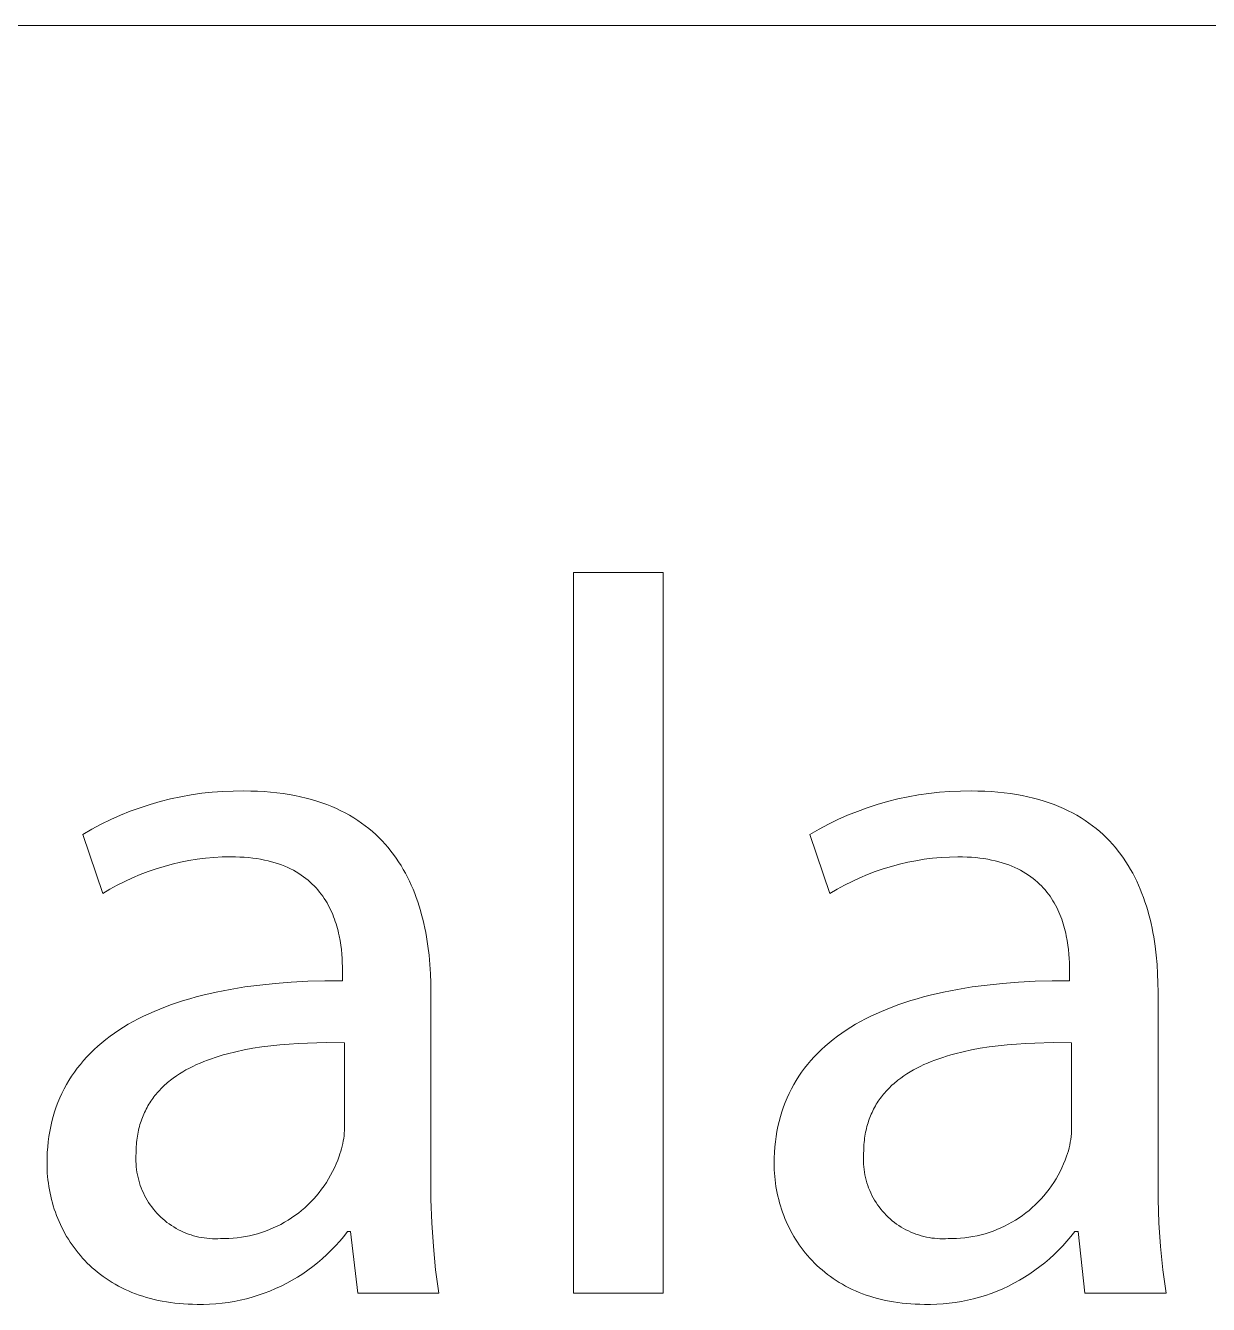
# Model space of a CAD drawing. Header units: millimetres. Extents: x 1287 to 5317, y -239 to 2577.
# Drawn here: x 5024.3 to 5071.3, y -64.7 to -13.8 of the extents above; entities that cross this region are included whole.
import ezdxf

# ---------------------------------------------------------------- set-up
doc = ezdxf.new("R2010")
doc.units = ezdxf.units.MM
doc.header["$MEASUREMENT"] = 0
doc.layers.add('Domyślny', color=7, linetype='Continuous', true_color=0x000000)

msp = doc.modelspace()

# ---------------------------------------------------------------- linework, layer by layer
at = {"layer": 'Domyślny', "color": 18, "lineweight": 15, "true_color": 0x000000}
for p, q in [((3793.964, -13.829), (5317.013, -13.829)), ((5046.044, -35.581), (5049.601, -35.581)), ((5046.044, -64.234), (5046.044, -35.581)), ((5049.601, -35.581), (5049.601, -64.234)), ((5029.216, -44.795), (5029.62, -44.679)), ((5029.62, -44.679), (5030.027, -44.576)), ((5030.027, -44.576), (5030.437, -44.488)), ((5030.437, -44.488), (5030.851, -44.414)), ((5030.851, -44.414), (5031.266, -44.354)), ((5031.266, -44.354), (5031.684, -44.309)), ((5031.684, -44.309), (5032.103, -44.279)), ((5032.103, -44.279), (5032.522, -44.263)), ((5032.522, -44.263), (5032.942, -44.262)), ((5032.942, -44.262), (5033.218, -44.265)), ((5033.218, -44.265), (5033.488, -44.273)), ((5033.488, -44.273), (5033.751, -44.288)), ((5033.751, -44.288), (5034.007, -44.308)), ((5034.007, -44.308), (5034.258, -44.334)), ((5034.258, -44.334), (5034.502, -44.366)), ((5034.502, -44.366), (5034.74, -44.403)), ((5034.74, -44.403), (5034.972, -44.445)), ((5034.972, -44.445), (5035.198, -44.492)), ((5035.198, -44.492), (5035.418, -44.544)), ((5035.418, -44.544), (5035.632, -44.602)), ((5035.632, -44.602), (5035.841, -44.664)), ((5035.841, -44.664), (5036.043, -44.731)), ((5036.043, -44.731), (5036.24, -44.803)), ((5058.117, -44.797), (5058.52, -44.68)), ((5058.52, -44.68), (5058.927, -44.577)), ((5058.927, -44.577), (5059.338, -44.489)), ((5059.338, -44.489), (5059.751, -44.415)), ((5059.751, -44.415), (5060.166, -44.355)), ((5060.166, -44.355), (5060.584, -44.31)), ((5060.584, -44.31), (5061.002, -44.279)), ((5061.002, -44.279), (5061.422, -44.263)), ((5061.422, -44.263), (5061.842, -44.262)), ((5061.842, -44.262), (5062.118, -44.265)), ((5062.118, -44.265), (5062.389, -44.273)), ((5062.389, -44.273), (5062.652, -44.288)), ((5062.652, -44.288), (5062.909, -44.308)), ((5062.909, -44.308), (5063.16, -44.334)), ((5063.16, -44.334), (5063.405, -44.366)), ((5063.405, -44.366), (5063.644, -44.403)), ((5063.644, -44.403), (5063.876, -44.445)), ((5063.876, -44.445), (5064.102, -44.492)), ((5064.102, -44.492), (5064.323, -44.544)), ((5064.323, -44.544), (5064.537, -44.602)), ((5064.537, -44.602), (5064.746, -44.664)), ((5064.746, -44.664), (5064.948, -44.731)), ((5064.948, -44.731), (5065.146, -44.803)), ((5027.651, -45.4), (5028.034, -45.228)), ((5028.034, -45.228), (5028.423, -45.07)), ((5028.423, -45.07), (5028.817, -44.926)), ((5028.817, -44.926), (5029.216, -44.795)), ((5036.24, -44.803), (5036.432, -44.879)), ((5036.432, -44.879), (5036.617, -44.96)), ((5036.617, -44.96), (5036.798, -45.046)), ((5036.798, -45.046), (5036.973, -45.135)), ((5036.973, -45.135), (5037.142, -45.229)), ((5037.142, -45.229), (5037.307, -45.328)), ((5056.551, -45.401), (5056.934, -45.229)), ((5056.934, -45.229), (5057.323, -45.071)), ((5057.323, -45.071), (5057.718, -44.927)), ((5057.718, -44.927), (5058.117, -44.797)), ((5065.146, -44.803), (5065.337, -44.879)), ((5065.337, -44.879), (5065.523, -44.96)), ((5065.523, -44.96), (5065.703, -45.046)), ((5065.703, -45.046), (5065.879, -45.135)), ((5065.879, -45.135), (5066.048, -45.229)), ((5066.048, -45.229), (5066.213, -45.328)), ((5026.904, -45.782), (5027.274, -45.585)), ((5027.274, -45.585), (5027.651, -45.4)), ((5037.307, -45.328), (5037.466, -45.43)), ((5037.466, -45.43), (5037.62, -45.536)), ((5037.62, -45.536), (5037.769, -45.646)), ((5037.769, -45.646), (5037.913, -45.759)), ((5037.913, -45.759), (5038.052, -45.876)), ((5055.804, -45.783), (5056.174, -45.585)), ((5056.174, -45.585), (5056.551, -45.401)), ((5066.213, -45.328), (5066.372, -45.43)), ((5066.372, -45.43), (5066.526, -45.536)), ((5066.526, -45.536), (5066.675, -45.646)), ((5066.675, -45.646), (5066.819, -45.759)), ((5066.819, -45.759), (5066.958, -45.876)), ((5026.54, -45.993), (5026.904, -45.782)), ((5027.332, -48.342), (5026.54, -45.993)), ((5038.052, -45.876), (5038.186, -45.997)), ((5038.186, -45.997), (5038.316, -46.122)), ((5038.316, -46.122), (5038.441, -46.249)), ((5038.441, -46.249), (5038.561, -46.38)), ((5055.44, -45.993), (5055.804, -45.783)), ((5056.232, -48.342), (5055.44, -45.993)), ((5066.958, -45.876), (5067.092, -45.997)), ((5067.092, -45.997), (5067.221, -46.122)), ((5067.221, -46.122), (5067.346, -46.249)), ((5067.346, -46.249), (5067.466, -46.38)), ((5038.561, -46.38), (5038.676, -46.514)), ((5038.676, -46.514), (5038.787, -46.651)), ((5038.787, -46.651), (5038.894, -46.791)), ((5067.466, -46.38), (5067.581, -46.514)), ((5067.581, -46.514), (5067.692, -46.651)), ((5067.692, -46.651), (5067.799, -46.791)), ((5029.774, -47.259), (5029.454, -47.357)), ((5030.098, -47.172), (5029.774, -47.259)), ((5030.424, -47.096), (5030.098, -47.172)), ((5030.753, -47.031), (5030.424, -47.096)), ((5031.083, -46.978), (5030.753, -47.031)), ((5031.416, -46.936), (5031.083, -46.978)), ((5031.749, -46.905), (5031.416, -46.936)), ((5032.084, -46.886), (5031.749, -46.905)), ((5032.419, -46.879), (5032.084, -46.886)), ((5032.603, -46.881), (5032.419, -46.879)), ((5032.783, -46.887), (5032.603, -46.881)), ((5032.958, -46.897), (5032.783, -46.887)), ((5033.127, -46.912), (5032.958, -46.897)), ((5033.292, -46.93), (5033.127, -46.912)), ((5033.452, -46.952), (5033.292, -46.93)), ((5033.607, -46.978), (5033.452, -46.952)), ((5033.758, -47.007), (5033.607, -46.978)), ((5033.903, -47.04), (5033.758, -47.007)), ((5034.045, -47.076), (5033.903, -47.04)), ((5034.181, -47.115), (5034.045, -47.076)), ((5034.314, -47.158), (5034.181, -47.115)), ((5034.442, -47.204), (5034.314, -47.158)), ((5034.565, -47.253), (5034.442, -47.204)), ((5034.685, -47.304), (5034.565, -47.253)), ((5038.894, -46.791), (5038.996, -46.934)), ((5038.996, -46.934), (5039.094, -47.08)), ((5039.094, -47.08), (5039.188, -47.229)), ((5039.188, -47.229), (5039.277, -47.38)), ((5058.675, -47.26), (5058.354, -47.358)), ((5058.998, -47.173), (5058.675, -47.26)), ((5059.324, -47.097), (5058.998, -47.173)), ((5059.653, -47.033), (5059.324, -47.097)), ((5059.983, -46.979), (5059.653, -47.033)), ((5060.316, -46.937), (5059.983, -46.979)), ((5060.649, -46.906), (5060.316, -46.937)), ((5060.984, -46.887), (5060.649, -46.906)), ((5061.318, -46.879), (5060.984, -46.887)), ((5061.503, -46.881), (5061.318, -46.879)), ((5061.683, -46.887), (5061.503, -46.881)), ((5061.858, -46.897), (5061.683, -46.887)), ((5062.027, -46.912), (5061.858, -46.897)), ((5062.192, -46.93), (5062.027, -46.912)), ((5062.352, -46.952), (5062.192, -46.93)), ((5062.507, -46.978), (5062.352, -46.952)), ((5062.658, -47.007), (5062.507, -46.978)), ((5062.803, -47.04), (5062.658, -47.007)), ((5062.944, -47.076), (5062.803, -47.04)), ((5063.081, -47.115), (5062.944, -47.076)), ((5063.213, -47.158), (5063.081, -47.115)), ((5063.341, -47.204), (5063.213, -47.158)), ((5063.465, -47.253), (5063.341, -47.204)), ((5063.584, -47.304), (5063.465, -47.253)), ((5067.799, -46.791), (5067.901, -46.934)), ((5067.901, -46.934), (5067.999, -47.08)), ((5067.999, -47.08), (5068.092, -47.229)), ((5068.092, -47.229), (5068.182, -47.38)), ((5028.516, -47.716), (5028.212, -47.857)), ((5028.825, -47.586), (5028.516, -47.716)), ((5029.137, -47.466), (5028.825, -47.586)), ((5029.454, -47.357), (5029.137, -47.466)), ((5034.8, -47.359), (5034.685, -47.304)), ((5034.911, -47.416), (5034.8, -47.359)), ((5035.018, -47.476), (5034.911, -47.416)), ((5035.122, -47.538), (5035.018, -47.476)), ((5035.221, -47.603), (5035.122, -47.538)), ((5035.317, -47.67), (5035.221, -47.603)), ((5035.409, -47.74), (5035.317, -47.67)), ((5035.497, -47.811), (5035.409, -47.74)), ((5039.277, -47.38), (5039.363, -47.533)), ((5039.363, -47.533), (5039.444, -47.689)), ((5039.444, -47.689), (5039.522, -47.847)), ((5057.416, -47.717), (5057.112, -47.858)), ((5057.725, -47.587), (5057.416, -47.717)), ((5058.038, -47.467), (5057.725, -47.587)), ((5058.354, -47.358), (5058.038, -47.467)), ((5063.7, -47.359), (5063.584, -47.304)), ((5063.811, -47.416), (5063.7, -47.359)), ((5063.918, -47.476), (5063.811, -47.416)), ((5064.021, -47.538), (5063.918, -47.476)), ((5064.121, -47.603), (5064.021, -47.538)), ((5064.217, -47.67), (5064.121, -47.603)), ((5064.308, -47.74), (5064.217, -47.67)), ((5064.397, -47.811), (5064.308, -47.74)), ((5068.182, -47.38), (5068.267, -47.533)), ((5068.267, -47.533), (5068.348, -47.689)), ((5068.348, -47.689), (5068.426, -47.847)), ((5027.62, -48.17), (5027.332, -48.342)), ((5027.913, -48.009), (5027.62, -48.17)), ((5028.212, -47.857), (5027.913, -48.009)), ((5035.582, -47.885), (5035.497, -47.811)), ((5035.663, -47.961), (5035.582, -47.885)), ((5035.741, -48.038), (5035.663, -47.961)), ((5035.815, -48.117), (5035.741, -48.038)), ((5035.886, -48.198), (5035.815, -48.117)), ((5035.954, -48.28), (5035.886, -48.198)), ((5036.019, -48.364), (5035.954, -48.28)), ((5039.522, -47.847), (5039.596, -48.007)), ((5039.596, -48.007), (5039.665, -48.17)), ((5039.665, -48.17), (5039.732, -48.334)), ((5056.52, -48.17), (5056.232, -48.342)), ((5056.813, -48.009), (5056.52, -48.17)), ((5057.112, -47.858), (5056.813, -48.009)), ((5064.481, -47.885), (5064.397, -47.811)), ((5064.563, -47.961), (5064.481, -47.885)), ((5064.64, -48.038), (5064.563, -47.961)), ((5064.715, -48.117), (5064.64, -48.038)), ((5064.786, -48.198), (5064.715, -48.117)), ((5064.854, -48.28), (5064.786, -48.198)), ((5064.919, -48.364), (5064.854, -48.28)), ((5068.426, -47.847), (5068.499, -48.007)), ((5068.499, -48.007), (5068.569, -48.17)), ((5068.569, -48.17), (5068.635, -48.334)), ((5036.081, -48.45), (5036.019, -48.364)), ((5036.139, -48.536), (5036.081, -48.45)), ((5036.195, -48.624), (5036.139, -48.536)), ((5036.248, -48.713), (5036.195, -48.624)), ((5036.298, -48.802), (5036.248, -48.713)), ((5036.346, -48.893), (5036.298, -48.802)), ((5039.732, -48.334), (5039.794, -48.501)), ((5039.794, -48.501), (5039.853, -48.669)), ((5039.853, -48.669), (5039.908, -48.839)), ((5064.981, -48.45), (5064.919, -48.364)), ((5065.039, -48.536), (5064.981, -48.45)), ((5065.095, -48.624), (5065.039, -48.536)), ((5065.148, -48.713), (5065.095, -48.624)), ((5065.198, -48.802), (5065.148, -48.713)), ((5065.246, -48.893), (5065.198, -48.802)), ((5068.635, -48.334), (5068.697, -48.501)), ((5068.697, -48.501), (5068.755, -48.669)), ((5068.755, -48.669), (5068.81, -48.839)), ((5036.39, -48.985), (5036.346, -48.893)), ((5036.433, -49.077), (5036.39, -48.985)), ((5036.472, -49.169), (5036.433, -49.077)), ((5036.51, -49.263), (5036.472, -49.169)), ((5036.545, -49.356), (5036.51, -49.263)), ((5039.908, -48.839), (5039.96, -49.01)), ((5039.96, -49.01), (5040.008, -49.183)), ((5040.008, -49.183), (5040.053, -49.357)), ((5065.29, -48.985), (5065.246, -48.893)), ((5065.333, -49.077), (5065.29, -48.985)), ((5065.372, -49.169), (5065.333, -49.077)), ((5065.41, -49.263), (5065.372, -49.169)), ((5065.445, -49.356), (5065.41, -49.263)), ((5068.81, -48.839), (5068.862, -49.01)), ((5068.862, -49.01), (5068.91, -49.183)), ((5068.91, -49.183), (5068.955, -49.357)), ((5036.577, -49.45), (5036.545, -49.356)), ((5036.608, -49.545), (5036.577, -49.45)), ((5036.636, -49.639), (5036.608, -49.545)), ((5036.662, -49.733), (5036.636, -49.639)), ((5036.686, -49.827), (5036.662, -49.733)), ((5036.709, -49.921), (5036.686, -49.827)), ((5040.053, -49.357), (5040.095, -49.533)), ((5040.095, -49.533), (5040.134, -49.71)), ((5040.134, -49.71), (5040.169, -49.888)), ((5065.477, -49.45), (5065.445, -49.356)), ((5065.508, -49.545), (5065.477, -49.45)), ((5065.536, -49.639), (5065.508, -49.545)), ((5065.562, -49.733), (5065.536, -49.639)), ((5065.586, -49.827), (5065.562, -49.733)), ((5065.609, -49.921), (5065.586, -49.827)), ((5068.955, -49.357), (5068.997, -49.533)), ((5068.997, -49.533), (5069.035, -49.71)), ((5069.035, -49.71), (5069.07, -49.888)), ((5036.729, -50.015), (5036.709, -49.921)), ((5036.765, -50.202), (5036.729, -50.015)), ((5036.794, -50.386), (5036.765, -50.202)), ((5040.169, -49.888), (5040.201, -50.067)), ((5040.201, -50.067), (5040.257, -50.428)), ((5065.629, -50.015), (5065.609, -49.921)), ((5065.664, -50.202), (5065.629, -50.015)), ((5065.693, -50.386), (5065.664, -50.202)), ((5069.07, -49.888), (5069.102, -50.067)), ((5069.102, -50.067), (5069.158, -50.428)), ((5036.816, -50.567), (5036.794, -50.386)), ((5036.834, -50.745), (5036.816, -50.567)), ((5036.847, -50.918), (5036.834, -50.745)), ((5040.257, -50.428), (5040.302, -50.792)), ((5040.302, -50.792), (5040.336, -51.157)), ((5065.716, -50.567), (5065.693, -50.386)), ((5065.734, -50.745), (5065.716, -50.567)), ((5065.746, -50.918), (5065.734, -50.745)), ((5069.158, -50.428), (5069.202, -50.792)), ((5069.202, -50.792), (5069.236, -51.157)), ((5036.855, -51.085), (5036.847, -50.918)), ((5036.859, -51.247), (5036.855, -51.085)), ((5036.861, -51.401), (5036.859, -51.247)), ((5040.336, -51.157), (5040.359, -51.525)), ((5065.755, -51.085), (5065.746, -50.918)), ((5065.759, -51.247), (5065.755, -51.085)), ((5065.761, -51.401), (5065.759, -51.247)), ((5069.236, -51.157), (5069.259, -51.525)), ((5034.191, -51.911), (5034.828, -51.862)), ((5034.828, -51.862), (5035.486, -51.827)), ((5035.486, -51.827), (5036.163, -51.808)), ((5036.163, -51.808), (5036.861, -51.804)), ((5036.861, -51.804), (5036.861, -51.401)), ((5040.359, -51.525), (5040.373, -51.893)), ((5063.094, -51.911), (5063.731, -51.862)), ((5063.731, -51.862), (5064.388, -51.827)), ((5064.388, -51.827), (5065.065, -51.808)), ((5065.065, -51.808), (5065.761, -51.804)), ((5065.761, -51.804), (5065.761, -51.401)), ((5069.259, -51.525), (5069.272, -51.893)), ((5031.309, -52.383), (5031.844, -52.259)), ((5031.844, -52.259), (5032.4, -52.15)), ((5032.4, -52.15), (5032.976, -52.055)), ((5032.976, -52.055), (5033.573, -51.976)), ((5033.573, -51.976), (5034.191, -51.911)), ((5040.373, -51.893), (5040.377, -52.26)), ((5040.377, -52.26), (5040.377, -59.561)), ((5060.215, -52.383), (5060.75, -52.259)), ((5060.75, -52.259), (5061.305, -52.15)), ((5061.305, -52.15), (5061.881, -52.055)), ((5061.881, -52.055), (5062.478, -51.976)), ((5062.478, -51.976), (5063.094, -51.911)), ((5069.272, -51.893), (5069.277, -52.26)), ((5069.277, -52.26), (5069.277, -59.561)), ((5029.603, -52.931), (5029.831, -52.842)), ((5029.831, -52.842), (5030.064, -52.756)), ((5030.064, -52.756), (5030.302, -52.674)), ((5030.302, -52.674), (5030.546, -52.596)), ((5030.546, -52.596), (5030.795, -52.521)), ((5030.795, -52.521), (5031.049, -52.45)), ((5031.049, -52.45), (5031.309, -52.383)), ((5058.509, -52.931), (5058.736, -52.842)), ((5058.736, -52.842), (5058.97, -52.756)), ((5058.97, -52.756), (5059.208, -52.674)), ((5059.208, -52.674), (5059.452, -52.596)), ((5059.452, -52.596), (5059.701, -52.521)), ((5059.701, -52.521), (5059.955, -52.45)), ((5059.955, -52.45), (5060.215, -52.383)), ((5028.546, -53.429), (5028.746, -53.322)), ((5028.746, -53.322), (5028.952, -53.219)), ((5028.952, -53.219), (5029.164, -53.119)), ((5029.164, -53.119), (5029.381, -53.023)), ((5029.381, -53.023), (5029.603, -52.931)), ((5057.451, -53.429), (5057.651, -53.322)), ((5057.651, -53.322), (5057.858, -53.219)), ((5057.858, -53.219), (5058.069, -53.119)), ((5058.069, -53.119), (5058.286, -53.023)), ((5058.286, -53.023), (5058.509, -52.931)), ((5027.625, -54.015), (5027.798, -53.891)), ((5027.798, -53.891), (5027.977, -53.77)), ((5027.977, -53.77), (5028.161, -53.653)), ((5028.161, -53.653), (5028.35, -53.539)), ((5028.35, -53.539), (5028.546, -53.429)), ((5056.53, -54.015), (5056.703, -53.891)), ((5056.703, -53.891), (5056.882, -53.77)), ((5056.882, -53.77), (5057.066, -53.653)), ((5057.066, -53.653), (5057.256, -53.539)), ((5057.256, -53.539), (5057.451, -53.429)), ((5027.14, -54.408), (5027.296, -54.273)), ((5027.296, -54.273), (5027.458, -54.142)), ((5027.458, -54.142), (5027.625, -54.015)), ((5034.011, -54.393), (5033.654, -54.439)), ((5034.372, -54.355), (5034.011, -54.393)), ((5034.737, -54.324), (5034.372, -54.355)), ((5035.104, -54.301), (5034.737, -54.324)), ((5035.472, -54.284), (5035.104, -54.301)), ((5036.209, -54.268), (5035.472, -54.284)), ((5036.941, -54.273), (5036.209, -54.268)), ((5036.941, -57.655), (5036.941, -54.273)), ((5056.044, -54.408), (5056.2, -54.273)), ((5056.2, -54.273), (5056.362, -54.142)), ((5056.362, -54.142), (5056.53, -54.015)), ((5062.919, -54.393), (5062.562, -54.439)), ((5063.279, -54.355), (5062.919, -54.393)), ((5063.643, -54.324), (5063.279, -54.355)), ((5064.009, -54.301), (5063.643, -54.324)), ((5064.376, -54.284), (5064.009, -54.301)), ((5065.111, -54.268), (5064.376, -54.284)), ((5065.841, -54.273), (5065.111, -54.268)), ((5065.841, -57.655), (5065.841, -54.273)), ((5026.572, -54.979), (5026.705, -54.831)), ((5026.705, -54.831), (5026.845, -54.687)), ((5026.845, -54.687), (5026.989, -54.545)), ((5026.989, -54.545), (5027.14, -54.408)), ((5031.649, -54.905), (5031.497, -54.96)), ((5031.805, -54.852), (5031.649, -54.905)), ((5031.963, -54.803), (5031.805, -54.852)), ((5032.123, -54.755), (5031.963, -54.803)), ((5032.285, -54.711), (5032.123, -54.755)), ((5032.617, -54.629), (5032.285, -54.711)), ((5032.956, -54.556), (5032.617, -54.629)), ((5033.302, -54.493), (5032.956, -54.556)), ((5033.654, -54.439), (5033.302, -54.493)), ((5055.475, -54.979), (5055.609, -54.831)), ((5055.609, -54.831), (5055.748, -54.687)), ((5055.748, -54.687), (5055.893, -54.545)), ((5055.893, -54.545), (5056.044, -54.408)), ((5060.561, -54.905), (5060.408, -54.96)), ((5060.716, -54.852), (5060.561, -54.905)), ((5060.873, -54.803), (5060.716, -54.852)), ((5061.034, -54.755), (5060.873, -54.803)), ((5061.196, -54.711), (5061.034, -54.755)), ((5061.527, -54.629), (5061.196, -54.711)), ((5061.866, -54.556), (5061.527, -54.629)), ((5062.211, -54.493), (5061.866, -54.556)), ((5062.562, -54.439), (5062.211, -54.493)), ((5026.206, -55.443), (5026.322, -55.285)), ((5026.322, -55.285), (5026.444, -55.13)), ((5026.444, -55.13), (5026.572, -54.979)), ((5030.641, -55.352), (5030.51, -55.428)), ((5030.776, -55.279), (5030.641, -55.352)), ((5030.914, -55.21), (5030.776, -55.279)), ((5031.055, -55.143), (5030.914, -55.21)), ((5031.199, -55.079), (5031.055, -55.143)), ((5031.347, -55.018), (5031.199, -55.079)), ((5031.497, -54.96), (5031.347, -55.018)), ((5055.108, -55.443), (5055.225, -55.285)), ((5055.225, -55.285), (5055.347, -55.13)), ((5055.347, -55.13), (5055.475, -54.979)), ((5059.554, -55.352), (5059.422, -55.428)), ((5059.688, -55.279), (5059.554, -55.352)), ((5059.826, -55.21), (5059.688, -55.279)), ((5059.967, -55.143), (5059.826, -55.21)), ((5060.111, -55.079), (5059.967, -55.143)), ((5060.258, -55.018), (5060.111, -55.079)), ((5060.408, -54.96), (5060.258, -55.018)), ((5025.892, -55.937), (5025.991, -55.769)), ((5025.991, -55.769), (5026.095, -55.605)), ((5026.095, -55.605), (5026.206, -55.443)), ((5029.854, -55.903), (5029.8, -55.951)), ((5029.909, -55.855), (5029.854, -55.903)), ((5029.964, -55.809), (5029.909, -55.855)), ((5030.021, -55.763), (5029.964, -55.809)), ((5030.138, -55.674), (5030.021, -55.763)), ((5030.258, -55.589), (5030.138, -55.674)), ((5030.382, -55.507), (5030.258, -55.589)), ((5030.51, -55.428), (5030.382, -55.507)), ((5054.794, -55.937), (5054.893, -55.769)), ((5054.893, -55.769), (5054.998, -55.605)), ((5054.998, -55.605), (5055.108, -55.443)), ((5058.767, -55.903), (5058.713, -55.951)), ((5058.821, -55.855), (5058.767, -55.903)), ((5058.877, -55.809), (5058.821, -55.855)), ((5058.934, -55.763), (5058.877, -55.809)), ((5059.05, -55.674), (5058.934, -55.763)), ((5059.171, -55.589), (5059.05, -55.674)), ((5059.295, -55.507), (5059.171, -55.589)), ((5059.422, -55.428), (5059.295, -55.507)), ((5025.63, -56.461), (5025.712, -56.283)), ((5025.712, -56.283), (5025.799, -56.108)), ((5025.799, -56.108), (5025.892, -55.937)), ((5029.365, -56.425), (5029.323, -56.482)), ((5029.409, -56.368), (5029.365, -56.425)), ((5029.454, -56.313), (5029.409, -56.368)), ((5029.5, -56.259), (5029.454, -56.313)), ((5029.547, -56.205), (5029.5, -56.259)), ((5029.596, -56.152), (5029.547, -56.205)), ((5029.645, -56.101), (5029.596, -56.152)), ((5029.696, -56.05), (5029.645, -56.101)), ((5029.747, -56), (5029.696, -56.05)), ((5029.8, -55.951), (5029.747, -56)), ((5054.532, -56.461), (5054.613, -56.283)), ((5054.613, -56.283), (5054.7, -56.108)), ((5054.7, -56.108), (5054.794, -55.937)), ((5058.279, -56.425), (5058.236, -56.482)), ((5058.322, -56.368), (5058.279, -56.425)), ((5058.367, -56.313), (5058.322, -56.368)), ((5058.413, -56.259), (5058.367, -56.313)), ((5058.46, -56.205), (5058.413, -56.259)), ((5058.509, -56.152), (5058.46, -56.205)), ((5058.558, -56.101), (5058.509, -56.152)), ((5058.609, -56.05), (5058.558, -56.101)), ((5058.66, -56), (5058.609, -56.05)), ((5058.713, -55.951), (5058.66, -56)), ((5025.422, -57.014), (5025.486, -56.826)), ((5025.486, -56.826), (5025.555, -56.642)), ((5025.555, -56.642), (5025.63, -56.461)), ((5029.059, -56.909), (5029.026, -56.973)), ((5029.093, -56.845), (5029.059, -56.909)), ((5029.128, -56.782), (5029.093, -56.845)), ((5029.164, -56.72), (5029.128, -56.782)), ((5029.202, -56.659), (5029.164, -56.72)), ((5029.241, -56.599), (5029.202, -56.659)), ((5029.281, -56.54), (5029.241, -56.599)), ((5029.323, -56.482), (5029.281, -56.54)), ((5054.323, -57.014), (5054.387, -56.826)), ((5054.387, -56.826), (5054.456, -56.642)), ((5054.456, -56.642), (5054.532, -56.461)), ((5057.972, -56.909), (5057.939, -56.973)), ((5058.006, -56.845), (5057.972, -56.909)), ((5058.041, -56.782), (5058.006, -56.845)), ((5058.078, -56.72), (5058.041, -56.782)), ((5058.115, -56.659), (5058.078, -56.72)), ((5058.154, -56.599), (5058.115, -56.659)), ((5058.194, -56.54), (5058.154, -56.599)), ((5058.236, -56.482), (5058.194, -56.54)), ((5025.267, -57.596), (5025.313, -57.398)), ((5025.313, -57.398), (5025.365, -57.204)), ((5025.365, -57.204), (5025.422, -57.014)), ((5028.834, -57.455), (5028.812, -57.528)), ((5028.857, -57.383), (5028.834, -57.455)), ((5028.882, -57.313), (5028.857, -57.383)), ((5028.908, -57.243), (5028.882, -57.313)), ((5028.936, -57.174), (5028.908, -57.243)), ((5028.964, -57.106), (5028.936, -57.174)), ((5028.994, -57.039), (5028.964, -57.106)), ((5029.026, -56.973), (5028.994, -57.039)), ((5054.168, -57.596), (5054.213, -57.398)), ((5054.213, -57.398), (5054.265, -57.204)), ((5054.265, -57.204), (5054.323, -57.014)), ((5057.747, -57.455), (5057.726, -57.528)), ((5057.771, -57.383), (5057.747, -57.455)), ((5057.795, -57.313), (5057.771, -57.383)), ((5057.821, -57.243), (5057.795, -57.313)), ((5057.849, -57.174), (5057.821, -57.243)), ((5057.878, -57.106), (5057.849, -57.174)), ((5057.908, -57.039), (5057.878, -57.106)), ((5057.939, -56.973), (5057.908, -57.039)), ((5025.194, -58), (5025.228, -57.796)), ((5025.228, -57.796), (5025.267, -57.596)), ((5028.724, -57.909), (5028.711, -57.988)), ((5028.739, -57.831), (5028.724, -57.909)), ((5028.755, -57.753), (5028.739, -57.831)), ((5028.773, -57.677), (5028.755, -57.753)), ((5028.792, -57.602), (5028.773, -57.677)), ((5028.812, -57.528), (5028.792, -57.602)), ((5036.922, -57.969), (5036.932, -57.865)), ((5036.932, -57.865), (5036.938, -57.76)), ((5036.938, -57.76), (5036.941, -57.655)), ((5054.094, -58), (5054.128, -57.796)), ((5054.128, -57.796), (5054.168, -57.596)), ((5057.638, -57.909), (5057.624, -57.988)), ((5057.652, -57.831), (5057.638, -57.909)), ((5057.668, -57.753), (5057.652, -57.831)), ((5057.686, -57.677), (5057.668, -57.753)), ((5057.705, -57.602), (5057.686, -57.677)), ((5057.726, -57.528), (5057.705, -57.602)), ((5065.818, -58), (5065.83, -57.885)), ((5065.83, -57.885), (5065.837, -57.77)), ((5065.837, -57.77), (5065.841, -57.655)), ((5025.13, -58.629), (5025.145, -58.416)), ((5025.145, -58.416), (5025.167, -58.206)), ((5025.167, -58.206), (5025.194, -58)), ((5028.668, -58.401), (5028.664, -58.487)), ((5028.674, -58.316), (5028.668, -58.401)), ((5028.681, -58.232), (5028.674, -58.316)), ((5028.689, -58.15), (5028.681, -58.232)), ((5028.699, -58.068), (5028.689, -58.15)), ((5028.711, -57.988), (5028.699, -58.068)), ((5036.824, -58.484), (5036.85, -58.382)), ((5036.85, -58.382), (5036.873, -58.28)), ((5036.873, -58.28), (5036.893, -58.177)), ((5036.893, -58.177), (5036.909, -58.073)), ((5036.909, -58.073), (5036.922, -57.969)), ((5054.03, -58.629), (5054.045, -58.416)), ((5054.045, -58.416), (5054.067, -58.206)), ((5054.067, -58.206), (5054.094, -58)), ((5057.581, -58.401), (5057.577, -58.487)), ((5057.587, -58.316), (5057.581, -58.401)), ((5057.594, -58.232), (5057.587, -58.316)), ((5057.603, -58.15), (5057.594, -58.232)), ((5057.613, -58.068), (5057.603, -58.15)), ((5057.624, -57.988), (5057.613, -58.068)), ((5065.709, -58.563), (5065.738, -58.452)), ((5065.738, -58.452), (5065.763, -58.34)), ((5065.763, -58.34), (5065.785, -58.227)), ((5065.785, -58.227), (5065.804, -58.114)), ((5065.804, -58.114), (5065.818, -58)), ((5025.118, -59.065), (5025.121, -58.845)), ((5025.121, -58.845), (5025.13, -58.629)), ((5028.654, -58.77), (5028.651, -58.878)), ((5028.651, -58.878), (5028.652, -58.986)), ((5028.661, -58.662), (5028.654, -58.77)), ((5028.662, -58.574), (5028.661, -58.662)), ((5028.664, -58.487), (5028.662, -58.574)), ((5036.608, -59.092), (5036.67, -58.939)), ((5036.67, -58.939), (5036.727, -58.783)), ((5036.727, -58.783), (5036.762, -58.684)), ((5036.762, -58.684), (5036.795, -58.584)), ((5036.795, -58.584), (5036.824, -58.484)), ((5054.018, -59.065), (5054.021, -58.845)), ((5054.021, -58.845), (5054.03, -58.629)), ((5057.567, -58.77), (5057.564, -58.878)), ((5057.564, -58.878), (5057.565, -58.987)), ((5057.574, -58.662), (5057.567, -58.77)), ((5057.575, -58.574), (5057.574, -58.662)), ((5057.577, -58.487), (5057.575, -58.574)), ((5065.521, -59.092), (5065.583, -58.938)), ((5065.583, -58.938), (5065.64, -58.783)), ((5065.64, -58.783), (5065.676, -58.674)), ((5065.676, -58.674), (5065.709, -58.563)), ((5025.119, -59.197), (5025.118, -59.065)), ((5025.124, -59.33), (5025.119, -59.197)), ((5025.131, -59.462), (5025.124, -59.33)), ((5025.141, -59.594), (5025.131, -59.462)), ((5028.652, -58.986), (5028.657, -59.095)), ((5028.657, -59.095), (5028.665, -59.203)), ((5028.665, -59.203), (5028.677, -59.31)), ((5028.677, -59.31), (5028.692, -59.417)), ((5028.692, -59.417), (5028.712, -59.524)), ((5036.391, -59.54), (5036.468, -59.393)), ((5036.468, -59.393), (5036.541, -59.244)), ((5036.541, -59.244), (5036.608, -59.092)), ((5054.019, -59.197), (5054.018, -59.065)), ((5054.024, -59.33), (5054.019, -59.197)), ((5054.031, -59.462), (5054.024, -59.33)), ((5054.041, -59.594), (5054.031, -59.462)), ((5057.565, -58.987), (5057.569, -59.095)), ((5057.569, -59.095), (5057.577, -59.203)), ((5057.577, -59.203), (5057.589, -59.311)), ((5057.589, -59.311), (5057.604, -59.418)), ((5057.604, -59.418), (5057.623, -59.524)), ((5065.303, -59.539), (5065.381, -59.393)), ((5065.381, -59.393), (5065.453, -59.244)), ((5065.453, -59.244), (5065.521, -59.092)), ((5025.155, -59.726), (5025.141, -59.594)), ((5025.171, -59.857), (5025.155, -59.726)), ((5025.19, -59.988), (5025.171, -59.857)), ((5025.213, -60.119), (5025.19, -59.988)), ((5028.712, -59.524), (5028.735, -59.63)), ((5028.735, -59.63), (5028.761, -59.735)), ((5028.761, -59.735), (5028.791, -59.839)), ((5028.791, -59.839), (5028.825, -59.941)), ((5028.825, -59.941), (5028.862, -60.043)), ((5036.033, -60.098), (5036.129, -59.963)), ((5036.129, -59.963), (5036.221, -59.825)), ((5036.221, -59.825), (5036.309, -59.684)), ((5036.309, -59.684), (5036.391, -59.54)), ((5040.377, -59.561), (5040.378, -60.498)), ((5054.055, -59.726), (5054.041, -59.594)), ((5054.071, -59.857), (5054.055, -59.726)), ((5054.09, -59.988), (5054.071, -59.857)), ((5054.112, -60.119), (5054.09, -59.988)), ((5057.623, -59.524), (5057.646, -59.63)), ((5057.646, -59.63), (5057.673, -59.735)), ((5057.673, -59.735), (5057.703, -59.84)), ((5057.703, -59.84), (5057.736, -59.943)), ((5057.736, -59.943), (5057.773, -60.044)), ((5064.944, -60.096), (5065.041, -59.962)), ((5065.041, -59.962), (5065.133, -59.824)), ((5065.133, -59.824), (5065.221, -59.683)), ((5065.221, -59.683), (5065.303, -59.539)), ((5069.277, -59.561), (5069.277, -60.499)), ((5025.238, -60.248), (5025.213, -60.119)), ((5025.266, -60.378), (5025.238, -60.248)), ((5025.297, -60.506), (5025.266, -60.378)), ((5025.331, -60.634), (5025.297, -60.506)), ((5028.862, -60.043), (5028.903, -60.143)), ((5028.903, -60.143), (5028.947, -60.242)), ((5028.947, -60.242), (5028.994, -60.34)), ((5028.994, -60.34), (5029.045, -60.435)), ((5029.045, -60.435), (5029.099, -60.529)), ((5035.602, -60.602), (5035.716, -60.481)), ((5035.716, -60.481), (5035.826, -60.357)), ((5035.826, -60.357), (5035.932, -60.229)), ((5035.932, -60.229), (5036.033, -60.098)), ((5040.378, -60.498), (5040.41, -61.435)), ((5054.138, -60.248), (5054.112, -60.119)), ((5054.166, -60.378), (5054.138, -60.248)), ((5054.197, -60.506), (5054.166, -60.378)), ((5054.231, -60.634), (5054.197, -60.506)), ((5057.773, -60.044), (5057.814, -60.145)), ((5057.814, -60.145), (5057.858, -60.244)), ((5057.858, -60.244), (5057.905, -60.341)), ((5057.905, -60.341), (5057.956, -60.437)), ((5057.956, -60.437), (5058.01, -60.531)), ((5064.513, -60.6), (5064.628, -60.479)), ((5064.628, -60.479), (5064.738, -60.355)), ((5064.738, -60.355), (5064.843, -60.228)), ((5064.843, -60.228), (5064.944, -60.096)), ((5069.277, -60.499), (5069.31, -61.435)), ((5025.368, -60.761), (5025.331, -60.634)), ((5025.408, -60.887), (5025.368, -60.761)), ((5025.45, -61.012), (5025.408, -60.887)), ((5025.496, -61.136), (5025.45, -61.012)), ((5029.099, -60.529), (5029.156, -60.621)), ((5029.156, -60.621), (5029.217, -60.711)), ((5029.217, -60.711), (5029.28, -60.799)), ((5029.28, -60.799), (5029.346, -60.884)), ((5029.346, -60.884), (5029.415, -60.967)), ((5029.415, -60.967), (5029.488, -61.048)), ((5035.107, -61.042), (5035.236, -60.939)), ((5035.236, -60.939), (5035.362, -60.831)), ((5035.362, -60.831), (5035.484, -60.718)), ((5035.484, -60.718), (5035.602, -60.602)), ((5054.268, -60.761), (5054.231, -60.634)), ((5054.307, -60.887), (5054.268, -60.761)), ((5054.35, -61.012), (5054.307, -60.887)), ((5054.396, -61.136), (5054.35, -61.012)), ((5058.01, -60.531), (5058.067, -60.623)), ((5058.067, -60.623), (5058.127, -60.713)), ((5058.127, -60.713), (5058.191, -60.801)), ((5058.191, -60.801), (5058.257, -60.886)), ((5058.257, -60.886), (5058.326, -60.97)), ((5058.326, -60.97), (5058.398, -61.051)), ((5064.018, -61.04), (5064.148, -60.936)), ((5064.148, -60.936), (5064.273, -60.828)), ((5064.273, -60.828), (5064.395, -60.716)), ((5064.395, -60.716), (5064.513, -60.6)), ((5025.545, -61.259), (5025.496, -61.136)), ((5025.596, -61.381), (5025.545, -61.259)), ((5025.651, -61.501), (5025.596, -61.381)), ((5025.708, -61.62), (5025.651, -61.501)), ((5029.488, -61.048), (5029.562, -61.127)), ((5029.562, -61.127), (5029.64, -61.202)), ((5029.64, -61.202), (5029.72, -61.275)), ((5029.72, -61.275), (5029.802, -61.345)), ((5029.802, -61.345), (5029.887, -61.413)), ((5029.887, -61.413), (5029.974, -61.477)), ((5029.974, -61.477), (5030.063, -61.538)), ((5034.263, -61.567), (5034.411, -61.492)), ((5034.411, -61.492), (5034.556, -61.411)), ((5034.556, -61.411), (5034.698, -61.326)), ((5034.698, -61.326), (5034.838, -61.236)), ((5034.838, -61.236), (5034.974, -61.142)), ((5034.974, -61.142), (5035.107, -61.042)), ((5040.41, -61.435), (5040.472, -62.37)), ((5054.445, -61.259), (5054.396, -61.136)), ((5054.496, -61.381), (5054.445, -61.259)), ((5054.551, -61.501), (5054.496, -61.381)), ((5054.608, -61.62), (5054.551, -61.501)), ((5058.398, -61.051), (5058.473, -61.129)), ((5058.473, -61.129), (5058.551, -61.205)), ((5058.551, -61.205), (5058.631, -61.278)), ((5058.631, -61.278), (5058.713, -61.348)), ((5058.713, -61.348), (5058.798, -61.415)), ((5058.798, -61.415), (5058.885, -61.48)), ((5058.885, -61.48), (5058.974, -61.541)), ((5063.175, -61.564), (5063.323, -61.489)), ((5063.323, -61.489), (5063.468, -61.409)), ((5063.468, -61.409), (5063.61, -61.324)), ((5063.61, -61.324), (5063.749, -61.234)), ((5063.749, -61.234), (5063.885, -61.139)), ((5063.885, -61.139), (5064.018, -61.04)), ((5069.31, -61.435), (5069.374, -62.371)), ((5025.768, -61.738), (5025.708, -61.62)), ((5025.832, -61.855), (5025.768, -61.738)), ((5025.898, -61.97), (5025.832, -61.855)), ((5025.967, -62.084), (5025.898, -61.97)), ((5030.063, -61.538), (5030.154, -61.597)), ((5030.154, -61.597), (5030.247, -61.652)), ((5030.247, -61.652), (5030.342, -61.704)), ((5030.342, -61.704), (5030.439, -61.752)), ((5030.439, -61.752), (5030.537, -61.798)), ((5030.537, -61.798), (5030.637, -61.839)), ((5030.637, -61.839), (5030.739, -61.878)), ((5030.739, -61.878), (5030.841, -61.913)), ((5030.841, -61.913), (5030.945, -61.944)), ((5030.945, -61.944), (5031.049, -61.972)), ((5031.049, -61.972), (5031.155, -61.996)), ((5031.155, -61.996), (5031.261, -62.017)), ((5031.261, -62.017), (5031.368, -62.034)), ((5032.513, -62.044), (5032.678, -62.028)), ((5032.678, -62.028), (5032.843, -62.007)), ((5032.843, -62.007), (5033.006, -61.98)), ((5033.006, -61.98), (5033.169, -61.947)), ((5033.169, -61.947), (5033.33, -61.909)), ((5033.33, -61.909), (5033.49, -61.865)), ((5033.49, -61.865), (5033.649, -61.816)), ((5033.649, -61.816), (5033.805, -61.762)), ((5033.805, -61.762), (5033.96, -61.702)), ((5033.96, -61.702), (5034.113, -61.637)), ((5034.113, -61.637), (5034.263, -61.567)), ((5036.911, -61.97), (5036.753, -62.158)), ((5037.062, -61.776), (5036.911, -61.97)), ((5037.183, -61.776), (5037.062, -61.776)), ((5037.465, -64.231), (5037.183, -61.776)), ((5054.668, -61.738), (5054.608, -61.62)), ((5054.732, -61.855), (5054.668, -61.738)), ((5054.798, -61.97), (5054.732, -61.855)), ((5054.867, -62.084), (5054.798, -61.97)), ((5058.974, -61.541), (5059.066, -61.599)), ((5059.066, -61.599), (5059.159, -61.654)), ((5059.159, -61.654), (5059.254, -61.706)), ((5059.254, -61.706), (5059.351, -61.755)), ((5059.351, -61.755), (5059.449, -61.8)), ((5059.449, -61.8), (5059.549, -61.842)), ((5059.549, -61.842), (5059.651, -61.88)), ((5059.651, -61.88), (5059.753, -61.915)), ((5059.753, -61.915), (5059.857, -61.946)), ((5059.857, -61.946), (5059.962, -61.974)), ((5059.962, -61.974), (5060.067, -61.998)), ((5060.067, -61.998), (5060.174, -62.018)), ((5060.174, -62.018), (5060.281, -62.035)), ((5061.426, -62.043), (5061.591, -62.027)), ((5061.591, -62.027), (5061.756, -62.005)), ((5061.756, -62.005), (5061.919, -61.978)), ((5061.919, -61.978), (5062.082, -61.945)), ((5062.082, -61.945), (5062.243, -61.907)), ((5062.243, -61.907), (5062.403, -61.863)), ((5062.403, -61.863), (5062.561, -61.814)), ((5062.561, -61.814), (5062.718, -61.759)), ((5062.718, -61.759), (5062.872, -61.7)), ((5062.872, -61.7), (5063.025, -61.635)), ((5063.025, -61.635), (5063.175, -61.564)), ((5065.811, -61.97), (5065.653, -62.159)), ((5065.962, -61.776), (5065.811, -61.97)), ((5066.096, -61.776), (5065.962, -61.776)), ((5066.365, -64.231), (5066.096, -61.776)), ((5026.039, -62.196), (5025.967, -62.084)), ((5026.114, -62.307), (5026.039, -62.196)), ((5026.192, -62.415), (5026.114, -62.307)), ((5026.272, -62.522), (5026.192, -62.415)), ((5026.356, -62.627), (5026.272, -62.522)), ((5031.368, -62.034), (5031.475, -62.047)), ((5031.475, -62.047), (5031.583, -62.056)), ((5031.583, -62.056), (5031.691, -62.062)), ((5031.691, -62.062), (5031.8, -62.064)), ((5031.8, -62.064), (5031.908, -62.063)), ((5031.908, -62.063), (5032.016, -62.057)), ((5032.016, -62.057), (5032.182, -62.059)), ((5032.182, -62.059), (5032.348, -62.054)), ((5032.348, -62.054), (5032.513, -62.044)), ((5036.418, -62.519), (5036.242, -62.691)), ((5036.588, -62.342), (5036.418, -62.519)), ((5036.753, -62.158), (5036.588, -62.342)), ((5040.472, -62.37), (5040.564, -63.302)), ((5054.939, -62.196), (5054.867, -62.084)), ((5055.014, -62.307), (5054.939, -62.196)), ((5055.092, -62.415), (5055.014, -62.307)), ((5055.172, -62.522), (5055.092, -62.415)), ((5055.256, -62.627), (5055.172, -62.522)), ((5060.281, -62.035), (5060.388, -62.048)), ((5060.388, -62.048), (5060.496, -62.057)), ((5060.496, -62.057), (5060.604, -62.063)), ((5060.604, -62.063), (5060.713, -62.065)), ((5060.713, -62.065), (5060.821, -62.063)), ((5060.821, -62.063), (5060.929, -62.057)), ((5060.929, -62.057), (5061.095, -62.058)), ((5061.095, -62.058), (5061.261, -62.053)), ((5061.261, -62.053), (5061.426, -62.043)), ((5065.319, -62.52), (5065.143, -62.692)), ((5065.489, -62.342), (5065.319, -62.52)), ((5065.653, -62.159), (5065.489, -62.342)), ((5069.374, -62.371), (5069.471, -63.303)), ((5026.443, -62.731), (5026.356, -62.627)), ((5026.532, -62.832), (5026.443, -62.731)), ((5026.624, -62.931), (5026.532, -62.832)), ((5026.719, -63.029), (5026.624, -62.931)), ((5026.817, -63.124), (5026.719, -63.029)), ((5035.873, -63.017), (5035.68, -63.17)), ((5036.06, -62.857), (5035.873, -63.017)), ((5036.242, -62.691), (5036.06, -62.857)), ((5055.342, -62.731), (5055.256, -62.627)), ((5055.432, -62.832), (5055.342, -62.731)), ((5055.524, -62.931), (5055.432, -62.832)), ((5055.619, -63.029), (5055.524, -62.931)), ((5055.717, -63.124), (5055.619, -63.029)), ((5064.773, -63.018), (5064.581, -63.172)), ((5064.961, -62.858), (5064.773, -63.018)), ((5065.143, -62.692), (5064.961, -62.858)), ((5026.918, -63.217), (5026.817, -63.124)), ((5027.022, -63.307), (5026.918, -63.217)), ((5027.129, -63.396), (5027.022, -63.307)), ((5027.239, -63.482), (5027.129, -63.396)), ((5027.351, -63.565), (5027.239, -63.482)), ((5035.279, -63.456), (5035.072, -63.589)), ((5035.482, -63.316), (5035.279, -63.456)), ((5035.68, -63.17), (5035.482, -63.316)), ((5040.564, -63.302), (5040.686, -64.231)), ((5055.818, -63.217), (5055.717, -63.124)), ((5055.922, -63.307), (5055.818, -63.217)), ((5056.029, -63.396), (5055.922, -63.307)), ((5056.138, -63.482), (5056.029, -63.396)), ((5056.251, -63.565), (5056.138, -63.482)), ((5064.18, -63.458), (5063.973, -63.591)), ((5064.383, -63.318), (5064.18, -63.458)), ((5064.581, -63.172), (5064.383, -63.318)), ((5069.471, -63.303), (5069.599, -64.231)), ((5027.466, -63.646), (5027.351, -63.565)), ((5027.585, -63.724), (5027.466, -63.646)), ((5027.706, -63.8), (5027.585, -63.724)), ((5027.83, -63.873), (5027.706, -63.8)), ((5027.956, -63.944), (5027.83, -63.873)), ((5028.086, -64.011), (5027.956, -63.944)), ((5028.219, -64.076), (5028.086, -64.011)), ((5034.202, -64.048), (5033.975, -64.145)), ((5034.425, -63.945), (5034.202, -64.048)), ((5034.645, -63.833), (5034.425, -63.945)), ((5034.861, -63.715), (5034.645, -63.833)), ((5035.072, -63.589), (5034.861, -63.715)), ((5056.366, -63.646), (5056.251, -63.565)), ((5056.484, -63.724), (5056.366, -63.646)), ((5056.606, -63.8), (5056.484, -63.724)), ((5056.729, -63.873), (5056.606, -63.8)), ((5056.856, -63.944), (5056.729, -63.873)), ((5056.986, -64.011), (5056.856, -63.944)), ((5057.118, -64.076), (5056.986, -64.011)), ((5063.103, -64.051), (5062.876, -64.147)), ((5063.326, -63.947), (5063.103, -64.051)), ((5063.546, -63.836), (5063.326, -63.947)), ((5063.762, -63.717), (5063.546, -63.836)), ((5063.973, -63.591), (5063.762, -63.717)), ((5028.354, -64.137), (5028.219, -64.076)), ((5028.492, -64.196), (5028.354, -64.137)), ((5028.633, -64.252), (5028.492, -64.196)), ((5028.777, -64.304), (5028.633, -64.252)), ((5028.924, -64.353), (5028.777, -64.304)), ((5029.074, -64.399), (5028.924, -64.353)), ((5029.226, -64.442), (5029.074, -64.399)), ((5029.381, -64.481), (5029.226, -64.442)), ((5029.539, -64.517), (5029.381, -64.481)), ((5029.7, -64.549), (5029.539, -64.517)), ((5029.864, -64.578), (5029.7, -64.549)), ((5032.56, -64.556), (5032.317, -64.597)), ((5032.801, -64.508), (5032.56, -64.556)), ((5033.041, -64.451), (5032.801, -64.508)), ((5033.278, -64.386), (5033.041, -64.451)), ((5033.513, -64.314), (5033.278, -64.386)), ((5033.746, -64.233), (5033.513, -64.314)), ((5033.975, -64.145), (5033.746, -64.233)), ((5040.686, -64.231), (5037.465, -64.231)), ((5049.601, -64.234), (5046.044, -64.234)), ((5057.254, -64.137), (5057.118, -64.076)), ((5057.392, -64.196), (5057.254, -64.137)), ((5057.533, -64.252), (5057.392, -64.196)), ((5057.677, -64.304), (5057.533, -64.252)), ((5057.824, -64.353), (5057.677, -64.304)), ((5057.973, -64.399), (5057.824, -64.353)), ((5058.126, -64.442), (5057.973, -64.399)), ((5058.281, -64.481), (5058.126, -64.442)), ((5058.439, -64.517), (5058.281, -64.481)), ((5058.6, -64.549), (5058.439, -64.517)), ((5058.764, -64.578), (5058.6, -64.549)), ((5061.46, -64.558), (5061.217, -64.598)), ((5061.701, -64.509), (5061.46, -64.558)), ((5061.941, -64.453), (5061.701, -64.509)), ((5062.179, -64.388), (5061.941, -64.453)), ((5062.414, -64.316), (5062.179, -64.388)), ((5062.647, -64.235), (5062.414, -64.316)), ((5062.876, -64.147), (5062.647, -64.235)), ((5069.599, -64.231), (5066.365, -64.231)), ((5030.031, -64.603), (5029.864, -64.578)), ((5030.2, -64.625), (5030.031, -64.603)), ((5030.373, -64.642), (5030.2, -64.625)), ((5030.548, -64.656), (5030.373, -64.642)), ((5030.726, -64.666), (5030.548, -64.656)), ((5030.906, -64.672), (5030.726, -64.666)), ((5031.09, -64.674), (5030.906, -64.672)), ((5031.336, -64.675), (5031.09, -64.674)), ((5031.582, -64.668), (5031.336, -64.675)), ((5031.828, -64.653), (5031.582, -64.668)), ((5032.073, -64.629), (5031.828, -64.653)), ((5032.317, -64.597), (5032.073, -64.629)), ((5058.931, -64.603), (5058.764, -64.578)), ((5059.1, -64.625), (5058.931, -64.603)), ((5059.272, -64.642), (5059.1, -64.625)), ((5059.448, -64.656), (5059.272, -64.642)), ((5059.625, -64.666), (5059.448, -64.656)), ((5059.806, -64.672), (5059.625, -64.666)), ((5059.99, -64.674), (5059.806, -64.672)), ((5060.236, -64.676), (5059.99, -64.674)), ((5060.482, -64.669), (5060.236, -64.676)), ((5060.728, -64.653), (5060.482, -64.669)), ((5060.973, -64.63), (5060.728, -64.653)), ((5061.217, -64.598), (5060.973, -64.63))]:
    msp.add_line(p, q, dxfattribs=at)

doc.saveas('drawing.dxf')
